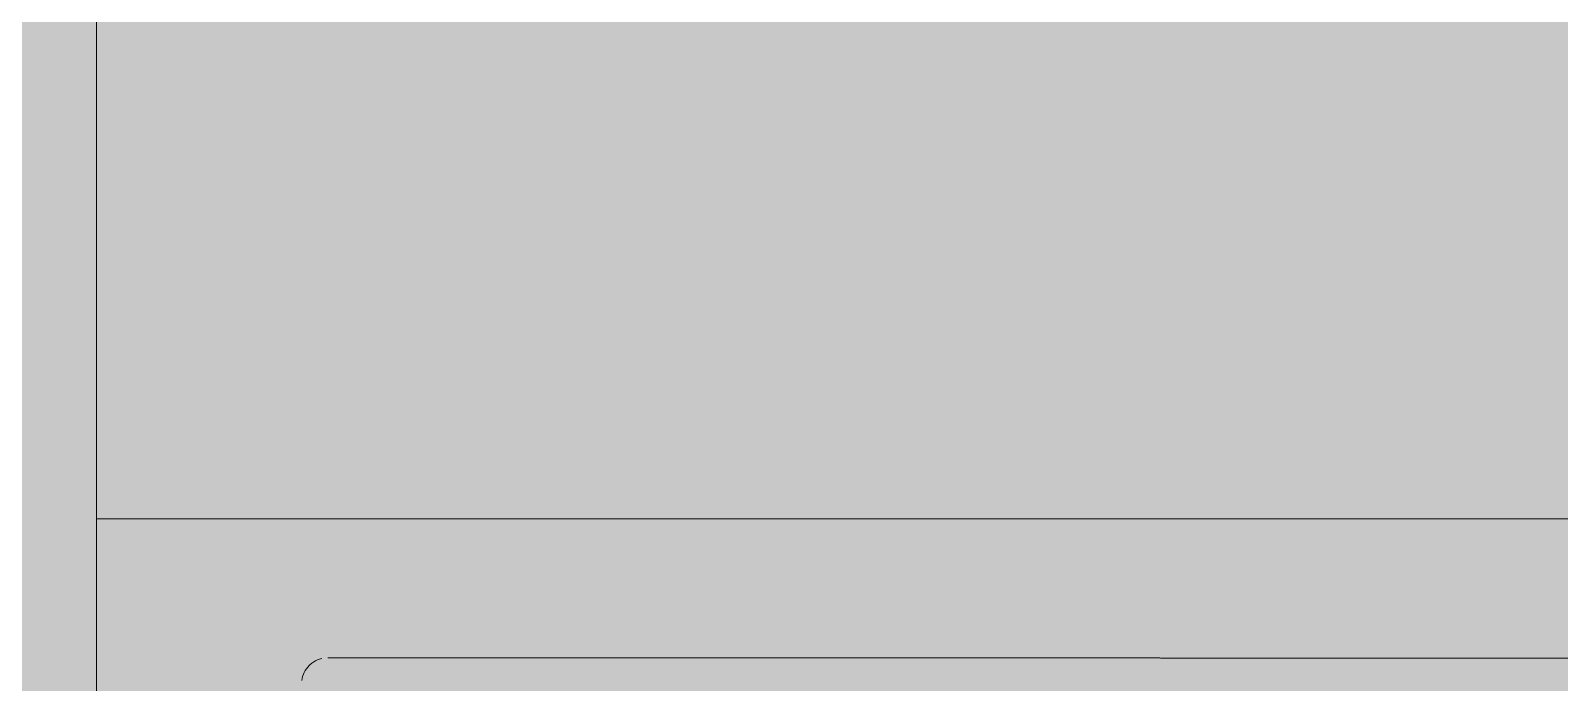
# Model space of a CAD drawing. Header units: centimetres. Extents: x 405564 to 502064, y 46284 to 60634.
# Drawn here: x 484527.75 to 484536.43, y 56096.29 to 56099.99 of the extents above; entities that cross this region are included whole.
import ezdxf

# ---------------------------------------------------------------- set-up
doc = ezdxf.new("R2010")
doc.units = ezdxf.units.CM
doc.layers.get('0').update_dxf_attribs({"color": 8, "lineweight": 9})
doc.layers.add('0-KRCN-MİMARİ-220526', color=8, linetype='Continuous', lineweight=9)
doc.layers.add('Visible (ISO)', color=8, linetype='Continuous', lineweight=18)
doc.layers.add('AS_NOT_MIMARI', color=8, linetype='Continuous')

# ---------------------------------------------------------------- blocks, each defined once
blk = doc.blocks.new('A$Cdfb98813')
h = blk.add_hatch()
h.set_pattern_fill('ANGLE', color=256)
h.set_pattern_definition([(0, (-482318.783, -59032.118), (0, 6.985), [5.08, -1.905]), (90, (-482318.783, -59032.118), (-6.985, 4e-16), [5.08, -1.905])])
h.paths.add_polyline_path([(2235.1391, -683), (325.1391, -683), (325.1391, -933.0145), (2235.1391, -933.0145)])
h.paths.add_polyline_path([(800, -700), (900, -700), (900, -800), (800, -800)], flags=16)
h.paths.add_polyline_path([(1700, -700), (1800, -700), (1800, -800), (1700, -800)], flags=16)
at = {"layer": 'Visible (ISO)'}
for p, q in [((678.3771, -722.0287), (678.3771, -777.5287)), ((678.3771, -735.3412), (722.6271, -735.3412)), ((679.6903, -736.1293), (684.4153, -736.1293)), ((684.4153, -736.1293), (684.4186, -736.1326)), ((684.4186, -736.1326), (696.1107, -736.1326))]:
    blk.add_line(p, q, dxfattribs=at)
at = {"layer": 'Visible (ISO)', "extrusion": (0, 0, -1)}
blk.add_ellipse((684.4153, -736.1669), major_axis=(0, 0.0376), ratio=0.017444, start_param=0.000004, end_param=0.017445, dxfattribs=at)
at = {"layer": 'Visible (ISO)'}
for points, knots in [([(679.6553, -736.1335), (679.6511, -736.1345), (679.647, -736.1357), (679.6274, -736.1422), (679.6126, -736.15), (679.5942, -736.1639), (679.589, -736.1684), (679.5842, -736.1733)], [0.0468143, 0.0468143, 0.0468143, 0.0468143, 0.0640547, 0.0640547, 0.1292123, 0.1292123, 0.1564698, 0.1564698, 0.1564698, 0.1564698]), ([(679.5842, -736.1733), (679.5729, -736.1846), (679.5633, -736.1979), (679.5489, -736.2268), (679.5439, -736.2428), (679.5417, -736.2591), (679.5417, -736.2592), (679.5416, -736.2594)], [0, 0, 0, 0, 0.0640331, 0.0640331, 0.1291766, 0.1291766, 0.1298888, 0.1298888, 0.1298888, 0.1298888])]:
    blk.add_open_spline(points, degree=3, knots=knots, dxfattribs=at)
blk = doc.blocks.new('A$C6A10306C')
at = {"layer": 'AS_NOT_MIMARI'}
blk.add_blockref('A$Cdfb98813', (13285.6797, -3801.4536), dxfattribs=at)

msp = doc.modelspace()

# ---------------------------------------------------------------- block references
at = {"layer": '0-KRCN-MİMARİ-220526'}
msp.add_blockref('A$C6A10306C', (470564.066, 60634.0162), dxfattribs=at)

doc.saveas('drawing.dxf')
